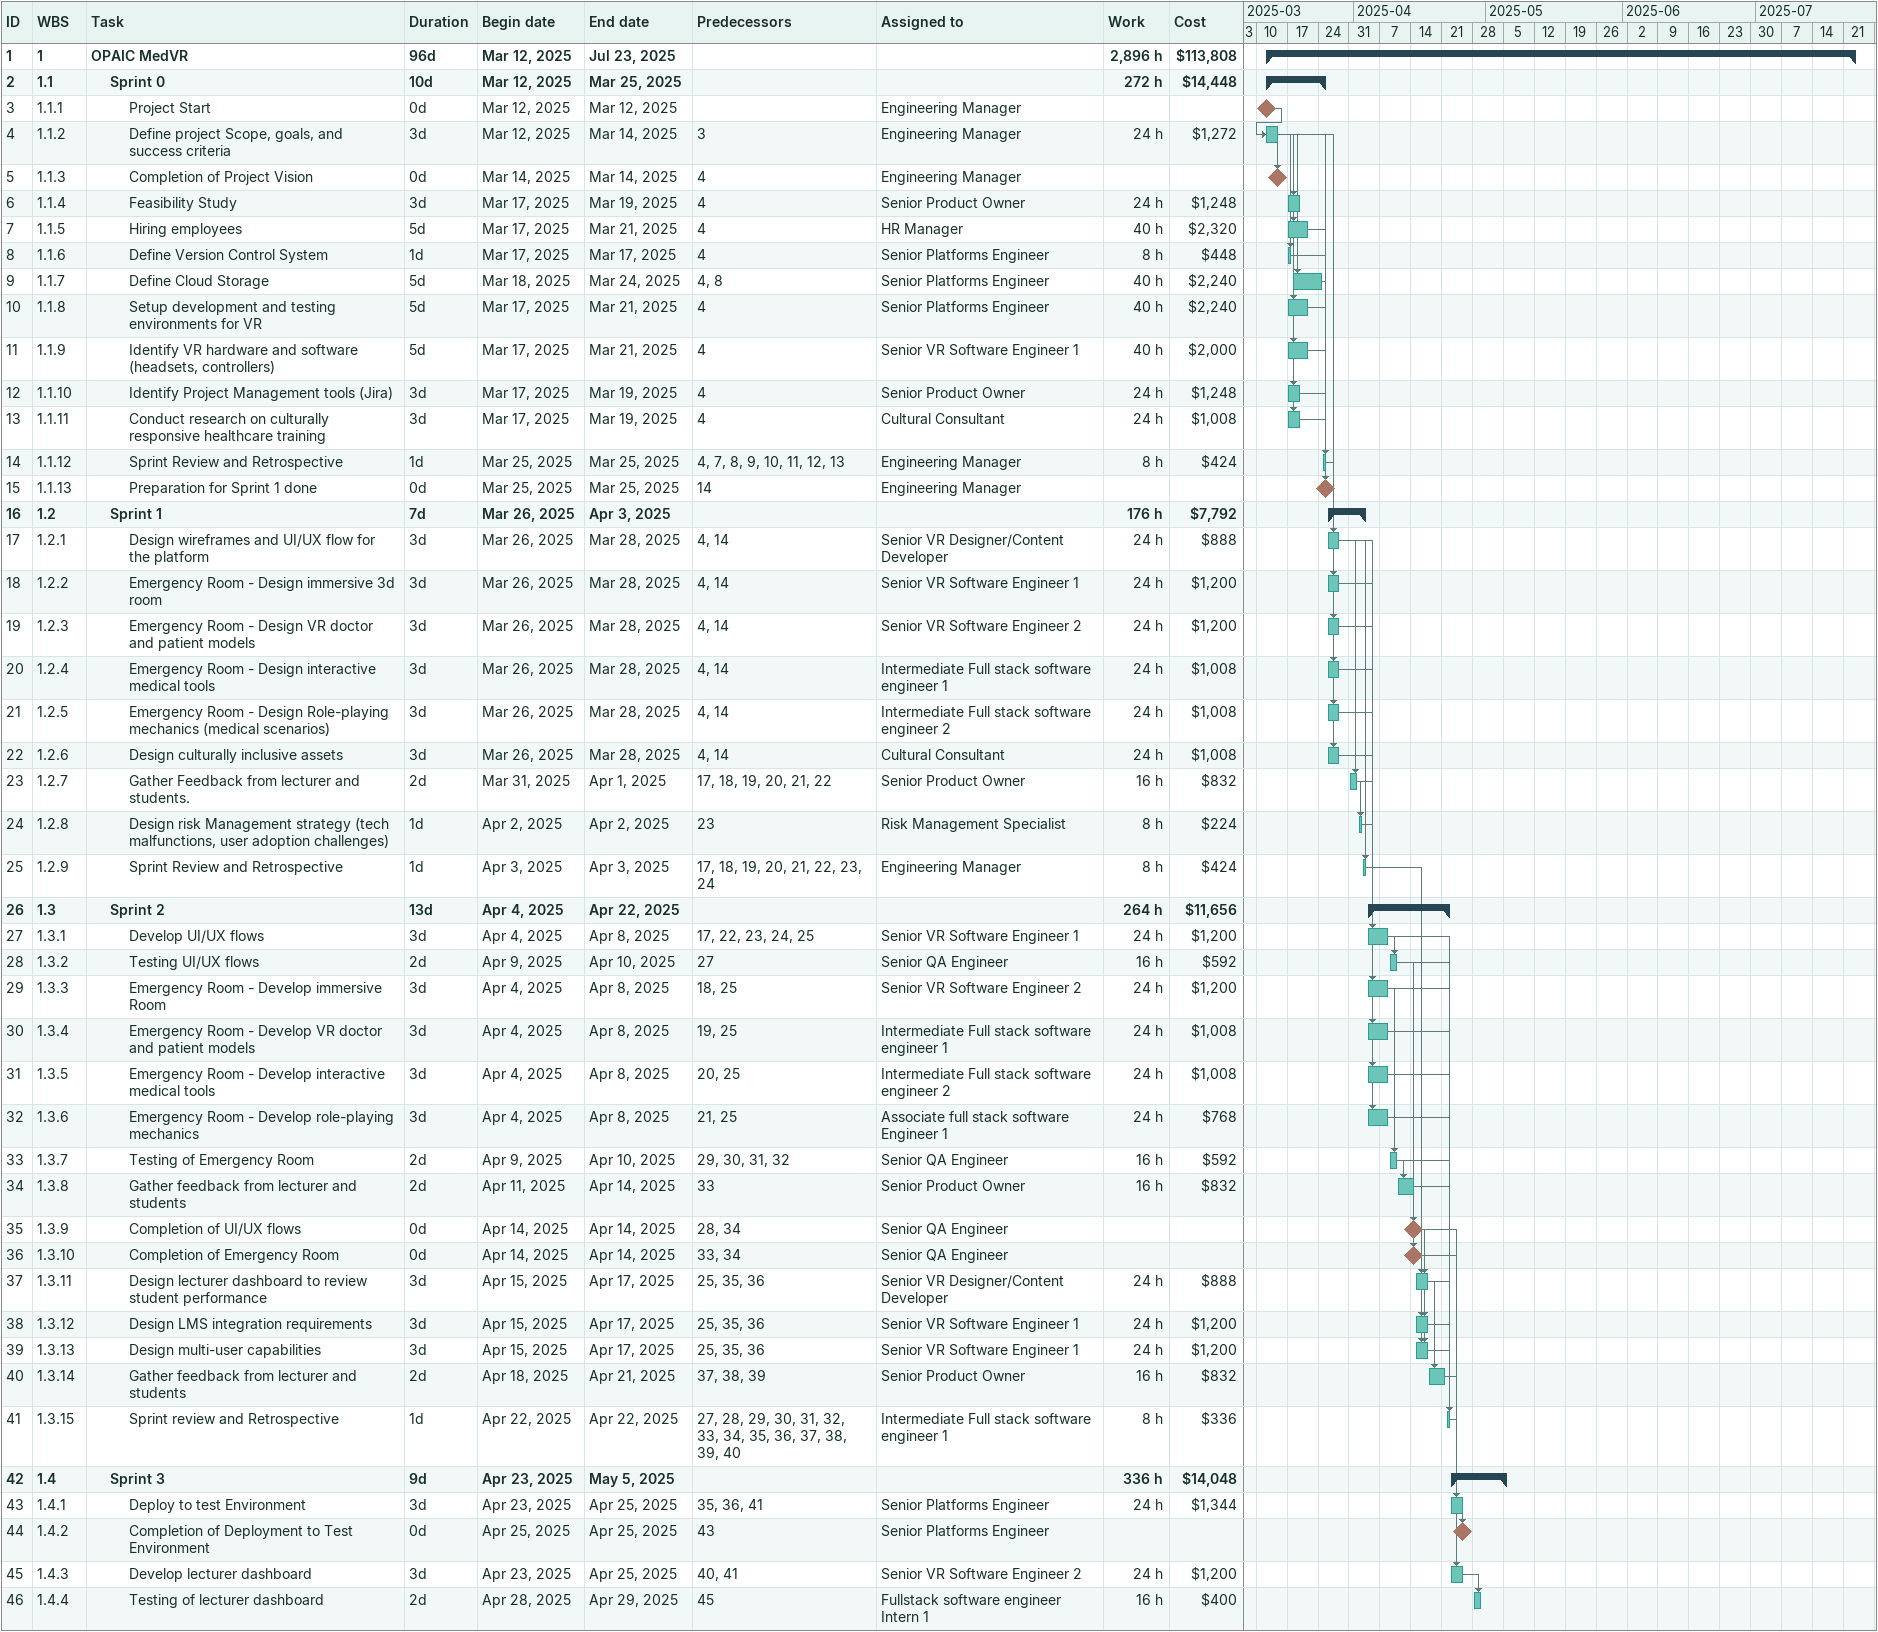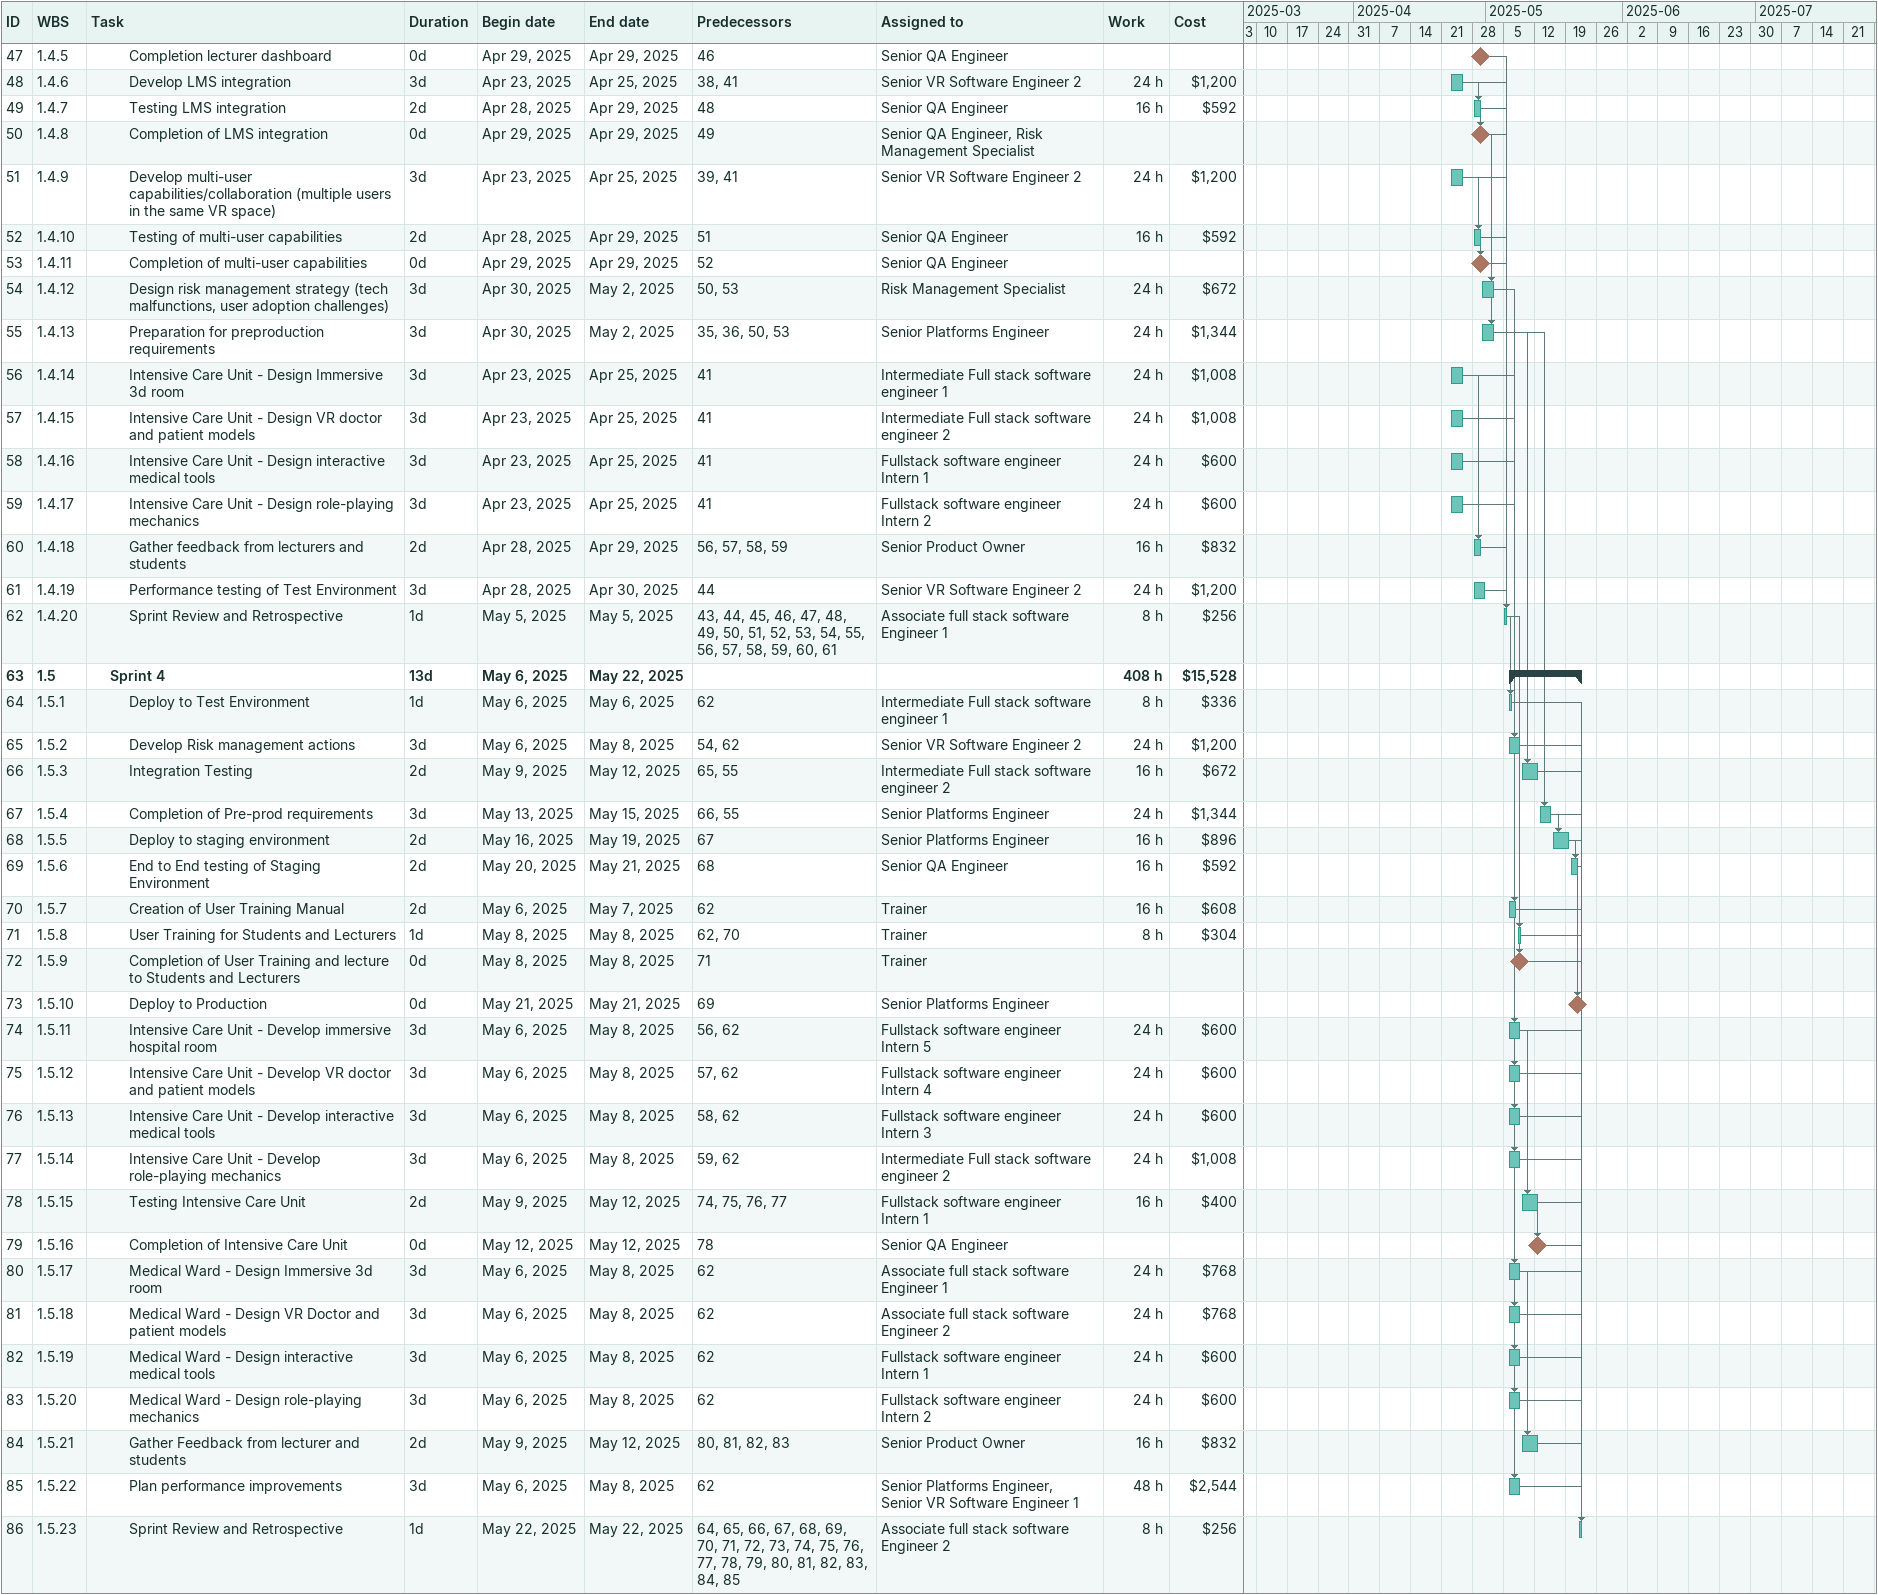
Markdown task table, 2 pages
| ID | WBS | Task | Duration | Start | Finish | Predecessors | Resources | Work (h) | Cost ($) |
|---|---|---|---|---|---|---|---|---|---|
| 1 | 1 | **OPAIC MedVR** | 96d | 2025-03-12 | 2025-07-23 |  |  | 2896 | 113808 |
| 2 | 1.1 | **Sprint 0** | 10d | 2025-03-12 | 2025-03-25 |  |  | 272 | 14448 |
| 3 | 1.1.1 | Project Start | 0d | 2025-03-12 | 2025-03-12 |  | Engineering Manager |  |  |
| 4 | 1.1.2 | Define project Scope, goals, and success criteria | 3d | 2025-03-12 | 2025-03-14 | 3 | Engineering Manager | 24 | 1272 |
| 5 | 1.1.3 | Completion of Project Vision | 0d | 2025-03-14 | 2025-03-14 | 4 | Engineering Manager |  |  |
| 6 | 1.1.4 | Feasibility Study | 3d | 2025-03-17 | 2025-03-19 | 4 | Senior Product Owner | 24 | 1248 |
| 7 | 1.1.5 | Hiring employees | 5d | 2025-03-17 | 2025-03-21 | 4 | HR Manager | 40 | 2320 |
| 8 | 1.1.6 | Define Version Control System | 1d | 2025-03-17 | 2025-03-17 | 4 | Senior Platforms Engineer | 8 | 448 |
| 9 | 1.1.7 | Define Cloud Storage | 5d | 2025-03-18 | 2025-03-24 | 4, 8 | Senior Platforms Engineer | 40 | 2240 |
| 10 | 1.1.8 | Setup development and testing environments for VR | 5d | 2025-03-17 | 2025-03-21 | 4 | Senior Platforms Engineer | 40 | 2240 |
| 11 | 1.1.9 | Identify VR hardware and software (headsets, controllers) | 5d | 2025-03-17 | 2025-03-21 | 4 | Senior VR Software Engineer 1 | 40 | 2000 |
| 12 | 1.1.10 | Identify Project Management tools (Jira) | 3d | 2025-03-17 | 2025-03-19 | 4 | Senior Product Owner | 24 | 1248 |
| 13 | 1.1.11 | Conduct research on culturally responsive healthcare training | 3d | 2025-03-17 | 2025-03-19 | 4 | Cultural Consultant | 24 | 1008 |
| 14 | 1.1.12 | Sprint Review and Retrospective | 1d | 2025-03-25 | 2025-03-25 | 4, 7, 8, 9, 10, 11, 12, 13 | Engineering Manager | 8 | 424 |
| 15 | 1.1.13 | Preparation for Sprint 1 done | 0d | 2025-03-25 | 2025-03-25 | 14 | Engineering Manager |  |  |
| 16 | 1.2 | **Sprint 1** | 7d | 2025-03-26 | 2025-04-03 |  |  | 176 | 7792 |
| 17 | 1.2.1 | Design wireframes and UI/UX flow for the platform | 3d | 2025-03-26 | 2025-03-28 | 4, 14 | Senior VR Designer/Content Developer | 24 | 888 |
| 18 | 1.2.2 | Emergency Room - Design immersive 3d room | 3d | 2025-03-26 | 2025-03-28 | 4, 14 | Senior VR Software Engineer 1 | 24 | 1200 |
| 19 | 1.2.3 | Emergency Room - Design VR doctor and patient models | 3d | 2025-03-26 | 2025-03-28 | 4, 14 | Senior VR Software Engineer 2 | 24 | 1200 |
| 20 | 1.2.4 | Emergency Room - Design interactive medical tools | 3d | 2025-03-26 | 2025-03-28 | 4, 14 | Intermediate Full stack software engineer 1 | 24 | 1008 |
| 21 | 1.2.5 | Emergency Room - Design Role-playing mechanics (medical scenarios) | 3d | 2025-03-26 | 2025-03-28 | 4, 14 | Intermediate Full stack software engineer 2 | 24 | 1008 |
| 22 | 1.2.6 | Design culturally inclusive assets | 3d | 2025-03-26 | 2025-03-28 | 4, 14 | Cultural Consultant | 24 | 1008 |
| 23 | 1.2.7 | Gather Feedback from lecturer and students. | 2d | 2025-03-31 | 2025-04-01 | 17, 18, 19, 20, 21, 22 | Senior Product Owner | 16 | 832 |
| 24 | 1.2.8 | Design risk Management strategy (tech malfunctions, user adoption challenges) | 1d | 2025-04-02 | 2025-04-02 | 23 | Risk Management Specialist | 8 | 224 |
| 25 | 1.2.9 | Sprint Review and Retrospective | 1d | 2025-04-03 | 2025-04-03 | 17, 18, 19, 20, 21, 22, 23, 24 | Engineering Manager | 8 | 424 |
| 26 | 1.3 | **Sprint 2** | 13d | 2025-04-04 | 2025-04-22 |  |  | 264 | 11656 |
| 27 | 1.3.1 | Develop UI/UX flows | 3d | 2025-04-04 | 2025-04-08 | 17, 22, 23, 24, 25 | Senior VR Software Engineer 1 | 24 | 1200 |
| 28 | 1.3.2 | Testing UI/UX flows | 2d | 2025-04-09 | 2025-04-10 | 27 | Senior QA Engineer | 16 | 592 |
| 29 | 1.3.3 | Emergency Room - Develop immersive Room | 3d | 2025-04-04 | 2025-04-08 | 18, 25 | Senior VR Software Engineer 2 | 24 | 1200 |
| 30 | 1.3.4 | Emergency Room - Develop VR doctor and patient models | 3d | 2025-04-04 | 2025-04-08 | 19, 25 | Intermediate Full stack software engineer 1 | 24 | 1008 |
| 31 | 1.3.5 | Emergency Room - Develop interactive medical tools | 3d | 2025-04-04 | 2025-04-08 | 20, 25 | Intermediate Full stack software engineer 2 | 24 | 1008 |
| 32 | 1.3.6 | Emergency Room - Develop role-playing mechanics | 3d | 2025-04-04 | 2025-04-08 | 21, 25 | Associate full stack software Engineer 1 | 24 | 768 |
| 33 | 1.3.7 | Testing of Emergency Room | 2d | 2025-04-09 | 2025-04-10 | 29, 30, 31, 32 | Senior QA Engineer | 16 | 592 |
| 34 | 1.3.8 | Gather feedback from lecturer and students | 2d | 2025-04-11 | 2025-04-14 | 33 | Senior Product Owner | 16 | 832 |
| 35 | 1.3.9 | Completion of UI/UX flows | 0d | 2025-04-14 | 2025-04-14 | 28, 34 | Senior QA Engineer |  |  |
| 36 | 1.3.10 | Completion of Emergency Room | 0d | 2025-04-14 | 2025-04-14 | 33, 34 | Senior QA Engineer |  |  |
| 37 | 1.3.11 | Design lecturer dashboard to review student performance | 3d | 2025-04-15 | 2025-04-17 | 25, 35, 36 | Senior VR Designer/Content Developer | 24 | 888 |
| 38 | 1.3.12 | Design LMS integration requirements | 3d | 2025-04-15 | 2025-04-17 | 25, 35, 36 | Senior VR Software Engineer 1 | 24 | 1200 |
| 39 | 1.3.13 | Design multi-user capabilities | 3d | 2025-04-15 | 2025-04-17 | 25, 35, 36 | Senior VR Software Engineer 1 | 24 | 1200 |
| 40 | 1.3.14 | Gather feedback from lecturer and students | 2d | 2025-04-18 | 2025-04-21 | 37, 38, 39 | Senior Product Owner | 16 | 832 |
| 41 | 1.3.15 | Sprint review and Retrospective | 1d | 2025-04-22 | 2025-04-22 | 27, 28, 29, 30, 31, 32, 33, 34, 35, 36, 37, 38, 39, 40 | Intermediate Full stack software engineer 1 | 8 | 336 |
| 42 | 1.4 | **Sprint 3** | 9d | 2025-04-23 | 2025-05-05 |  |  | 336 | 14048 |
| 43 | 1.4.1 | Deploy to test Environment | 3d | 2025-04-23 | 2025-04-25 | 35, 36, 41 | Senior Platforms Engineer | 24 | 1344 |
| 44 | 1.4.2 | Completion of Deployment to Test Environment | 0d | 2025-04-25 | 2025-04-25 | 43 | Senior Platforms Engineer |  |  |
| 45 | 1.4.3 | Develop lecturer dashboard | 3d | 2025-04-23 | 2025-04-25 | 40, 41 | Senior VR Software Engineer 2 | 24 | 1200 |
| 46 | 1.4.4 | Testing of lecturer dashboard | 2d | 2025-04-28 | 2025-04-29 | 45 | Fullstack software engineer Intern 1 | 16 | 400 |
| 47 | 1.4.5 | Completion lecturer dashboard | 0d | 2025-04-29 | 2025-04-29 | 46 | Senior QA Engineer |  |  |
| 48 | 1.4.6 | Develop LMS integration | 3d | 2025-04-23 | 2025-04-25 | 38, 41 | Senior VR Software Engineer 2 | 24 | 1200 |
| 49 | 1.4.7 | Testing LMS integration | 2d | 2025-04-28 | 2025-04-29 | 48 | Senior QA Engineer | 16 | 592 |
| 50 | 1.4.8 | Completion of LMS integration | 0d | 2025-04-29 | 2025-04-29 | 49 | Senior QA Engineer, Risk Management Specialist |  |  |
| 51 | 1.4.9 | Develop multi-user capabilities/collaboration (multiple users in the same VR space) | 3d | 2025-04-23 | 2025-04-25 | 39, 41 | Senior VR Software Engineer 2 | 24 | 1200 |
| 52 | 1.4.10 | Testing of multi-user capabilities | 2d | 2025-04-28 | 2025-04-29 | 51 | Senior QA Engineer | 16 | 592 |
| 53 | 1.4.11 | Completion of multi-user capabilities | 0d | 2025-04-29 | 2025-04-29 | 52 | Senior QA Engineer |  |  |
| 54 | 1.4.12 | Design risk management strategy (tech malfunctions, user adoption challenges) | 3d | 2025-04-30 | 2025-05-02 | 50, 53 | Risk Management Specialist | 24 | 672 |
| 55 | 1.4.13 | Preparation for preproduction requirements | 3d | 2025-04-30 | 2025-05-02 | 35, 36, 50, 53 | Senior Platforms Engineer | 24 | 1344 |
| 56 | 1.4.14 | Intensive Care Unit - Design Immersive 3d room | 3d | 2025-04-23 | 2025-04-25 | 41 | Intermediate Full stack software engineer 1 | 24 | 1008 |
| 57 | 1.4.15 | Intensive Care Unit - Design VR doctor and patient models | 3d | 2025-04-23 | 2025-04-25 | 41 | Intermediate Full stack software engineer 2 | 24 | 1008 |
| 58 | 1.4.16 | Intensive Care Unit - Design interactive medical tools | 3d | 2025-04-23 | 2025-04-25 | 41 | Fullstack software engineer Intern 1 | 24 | 600 |
| 59 | 1.4.17 | Intensive Care Unit - Design role-playing mechanics | 3d | 2025-04-23 | 2025-04-25 | 41 | Fullstack software engineer Intern 2 | 24 | 600 |
| 60 | 1.4.18 | Gather feedback from lecturers and students | 2d | 2025-04-28 | 2025-04-29 | 56, 57, 58, 59 | Senior Product Owner | 16 | 832 |
| 61 | 1.4.19 | Performance testing of Test Environment | 3d | 2025-04-28 | 2025-04-30 | 44 | Senior VR Software Engineer 2 | 24 | 1200 |
| 62 | 1.4.20 | Sprint Review and Retrospective | 1d | 2025-05-05 | 2025-05-05 | 43, 44, 45, 46, 47, 48, 49, 50, 51, 52, 53, 54, 55, 56, 57, 58, 59, 60, 61 | Associate full stack software Engineer 1 | 8 | 256 |
| 63 | 1.5 | **Sprint 4** | 13d | 2025-05-06 | 2025-05-22 |  |  | 408 | 15528 |
| 64 | 1.5.1 | Deploy to Test Environment | 1d | 2025-05-06 | 2025-05-06 | 62 | Intermediate Full stack software engineer 1 | 8 | 336 |
| 65 | 1.5.2 | Develop Risk management actions | 3d | 2025-05-06 | 2025-05-08 | 54, 62 | Senior VR Software Engineer 2 | 24 | 1200 |
| 66 | 1.5.3 | Integration Testing | 2d | 2025-05-09 | 2025-05-12 | 65, 55 | Intermediate Full stack software engineer 2 | 16 | 672 |
| 67 | 1.5.4 | Completion of Pre-prod requirements | 3d | 2025-05-13 | 2025-05-15 | 66, 55 | Senior Platforms Engineer | 24 | 1344 |
| 68 | 1.5.5 | Deploy to staging environment | 2d | 2025-05-16 | 2025-05-19 | 67 | Senior Platforms Engineer | 16 | 896 |
| 69 | 1.5.6 | End to End testing of Staging Environment | 2d | 2025-05-20 | 2025-05-21 | 68 | Senior QA Engineer | 16 | 592 |
| 70 | 1.5.7 | Creation of User Training Manual | 2d | 2025-05-06 | 2025-05-07 | 62 | Trainer | 16 | 608 |
| 71 | 1.5.8 | User Training for Students and Lecturers | 1d | 2025-05-08 | 2025-05-08 | 62, 70 | Trainer | 8 | 304 |
| 72 | 1.5.9 | Completion of User Training and lecture to Students and Lecturers | 0d | 2025-05-08 | 2025-05-08 | 71 | Trainer |  |  |
| 73 | 1.5.10 | Deploy to Production | 0d | 2025-05-21 | 2025-05-21 | 69 | Senior Platforms Engineer |  |  |
| 74 | 1.5.11 | Intensive Care Unit - Develop immersive hospital room | 3d | 2025-05-06 | 2025-05-08 | 56, 62 | Fullstack software engineer Intern 5 | 24 | 600 |
| 75 | 1.5.12 | Intensive Care Unit - Develop VR doctor and patient models | 3d | 2025-05-06 | 2025-05-08 | 57, 62 | Fullstack software engineer Intern 4 | 24 | 600 |
| 76 | 1.5.13 | Intensive Care Unit - Develop interactive medical tools | 3d | 2025-05-06 | 2025-05-08 | 58, 62 | Fullstack software engineer Intern 3 | 24 | 600 |
| 77 | 1.5.14 | Intensive Care Unit - Develop role-playing mechanics | 3d | 2025-05-06 | 2025-05-08 | 59, 62 | Intermediate Full stack software engineer 2 | 24 | 1008 |
| 78 | 1.5.15 | Testing Intensive Care Unit | 2d | 2025-05-09 | 2025-05-12 | 74, 75, 76, 77 | Fullstack software engineer Intern 1 | 16 | 400 |
| 79 | 1.5.16 | Completion of Intensive Care Unit | 0d | 2025-05-12 | 2025-05-12 | 78 | Senior QA Engineer |  |  |
| 80 | 1.5.17 | Medical Ward - Design Immersive 3d room | 3d | 2025-05-06 | 2025-05-08 | 62 | Associate full stack software Engineer 1 | 24 | 768 |
| 81 | 1.5.18 | Medical Ward - Design VR Doctor and patient models | 3d | 2025-05-06 | 2025-05-08 | 62 | Associate full stack software Engineer 2 | 24 | 768 |
| 82 | 1.5.19 | Medical Ward - Design interactive medical tools | 3d | 2025-05-06 | 2025-05-08 | 62 | Fullstack software engineer Intern 1 | 24 | 600 |
| 83 | 1.5.20 | Medical Ward - Design role-playing mechanics | 3d | 2025-05-06 | 2025-05-08 | 62 | Fullstack software engineer Intern 2 | 24 | 600 |
| 84 | 1.5.21 | Gather Feedback from lecturer and students | 2d | 2025-05-09 | 2025-05-12 | 80, 81, 82, 83 | Senior Product Owner | 16 | 832 |
| 85 | 1.5.22 | Plan performance improvements | 3d | 2025-05-06 | 2025-05-08 | 62 | Senior Platforms Engineer, Senior VR Software Engineer 1 | 48 | 2544 |
| 86 | 1.5.23 | Sprint Review and Retrospective | 1d | 2025-05-22 | 2025-05-22 | 64, 65, 66, 67, 68, 69, 70, 71, 72, 73, 74, 75, 76, 77, 78, 79, 80, 81, 82, 83, 84, 85 | Associate full stack software Engineer 2 | 8 | 256 |
